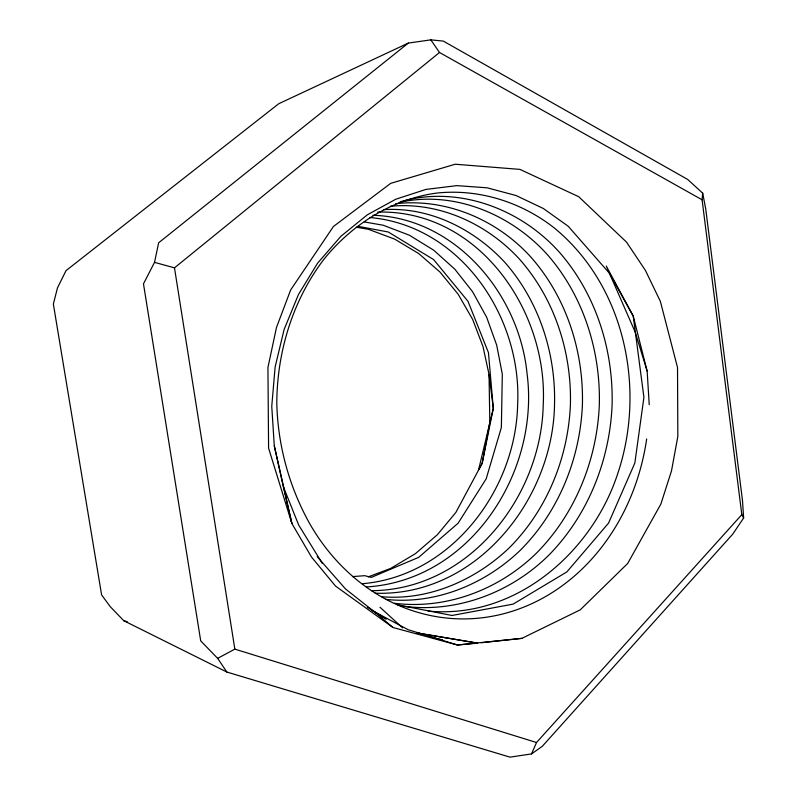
<?xml version="1.0" encoding="UTF-8"?>
<svg xmlns="http://www.w3.org/2000/svg" width="797" height="797" viewBox="0 0 797 797"><rect width="100%" height="100%" fill="white"/><g stroke="black" fill="none" stroke-linecap="round" stroke-linejoin="round"><path stroke-width="1.2" d="M743.641 517.99L741.818 514.643L702.087 199.788L702.675 193.153L687.672 179.435L443.321 41.105L430.818 39.85L408.323 43.078L278.701 103.749L66.031 270.631L57.464 287.916L53.359 304.085L101.598 594.871L110.205 606.617L123.724 620.674L226.886 672.05L510 757.15L531.519 753.912L542.269 746.331L732.692 534.199L743.641 517.99L742.475 500.416L705.743 209.023L702.675 193.153M226.886 672.05L217.651 658.362L200.714 640.888L143.48 283.842L154.518 262.362L158.633 242.796L408.323 43.078M531.519 753.912L536.53 742.505L741.818 514.643M154.518 262.362L174.483 267.852L439.506 52.492L702.087 199.788M217.651 658.362L234.836 649.127L536.53 742.505M481.288 642.741L521.876 638.357L580.196 609.884L627.667 563.489L660.872 504.073L671.502 470.868L677.839 436.387L677.52 367.507L660.374 301.396L645.431 270.432L626.562 242.168L578.702 196.7L519.953 169.392L455.226 164.222L390.699 183.35L333.455 226.468L290.656 289.939L276.459 327.567L267.931 367.547L268.589 448.153L291.881 523.509L311.497 557.053L335.517 586.064L392.961 627.498L457.448 645.002L477.592 643.139L417.03 632.938L477.592 643.139M368.294 576.839L390.739 568.391L415.436 553.636L437.354 534.737L455.884 512.401L482.175 463.346L493.303 408.363L488.451 352.623L468.018 301.346L433.648 259.593L388.288 231.997L358.042 226.338M400.871 201.591C458.713 184.934 522.125 209.302 560.799 253.864C596.395 295.577 613.551 350.75 612.086 405.235C609.695 460.467 588.106 514.862 549.322 554.652C511.505 592.42 457.199 613.162 403.79 606.308M399.327 202.438C454.061 189.975 511.973 214.562 548.376 255.767C583.653 296.823 600.739 351.268 599.314 405.045C596.973 459.57 575.554 513.248 537.178 552.411C499.968 589.302 446.768 609.854 394.356 603.259M362.286 583.723C451.162 576.261 516.117 489.926 517.652 403.969C521.876 316.917 460.716 225.412 369.609 217.501M366.51 586.931C470.459 580.595 540.007 472.003 527.056 373.634C519.355 294.521 455.864 217.87 372.996 215.26M521.876 638.357L457.448 645.002L408.174 629.71L372.269 610.641M352.483 576.6L364.777 575.683L371.282 577.397L418.684 557.352L458.086 523.231L486.19 478.818L501.363 427.461L502.309 374.142L496.69 345.141L486.658 317.236L472.551 291.672L454.858 269.227L433.648 250.158L409.419 235.235L383.247 225.242L364.219 221.925M395.75 203.683C446.37 198.025 497.139 219.793 531.001 257.212C566.528 297.57 583.852 351.636 582.398 405.045C580.027 459.022 558.518 512.112 520.092 550.468C484.626 584.46 435.042 604.923 385.618 599.344M390.321 206.274C438.818 201.561 486.828 223.638 519.365 259.015C554.573 298.755 571.818 352.125 570.403 404.876C568.082 458.165 546.742 510.578 508.715 548.366C475.002 580.236 428.647 600.759 381.743 596.734M377.668 212.092C478.14 209.342 547.967 310.352 543.245 404.189C541.611 496.979 468.656 590.129 371.392 590.697M383.825 209.651C429.732 206.722 474.215 229.187 504.899 262.422C539.001 301.186 555.818 353.041 554.533 404.348C553.018 499.918 475.939 596.794 375.198 593.197M428.109 611.04C515.171 619.558 592.4 552.52 618.034 472.721C646.058 388.288 624.728 286.053 554.672 228.271C521.656 202.199 479.346 188.7 437.304 193.013C392.273 198.871 352.015 224.326 323.821 259.414C292.619 300.499 277.117 351.676 276.788 403.023C277.784 445.443 289.191 486.997 309.903 524.028A214.632 185.163 -89.1 0 0 502.688 613.979A214.632 185.163 -89.1 0 0 646.666 438.948M356.319 227.225L368.363 229.287L394.645 239.12L418.744 253.576L440.074 272.136L458.205 294.322L472.661 319.438L482.982 346.496L489.039 374.421L493.303 408.363L478.549 469.981L482.175 463.346L489.816 422.46L489.039 374.421M398.301 604.993L452.029 615.473L513.148 604.116L566.906 571.887L608.559 523.091L634.85 462.997L643.916 397.334L633.236 316.09L606.288 266.068L635.169 332.05L647.144 371.133L649.236 404.727M397.942 604.923L402.624 606.029M430.4 636.972L442.514 639.881M123.724 620.674L127.281 621.77M317.206 556.645L345.47 588.913L375.387 612.594L386.007 619M367.357 607.294L386.246 618.91M375.387 612.594L392.961 627.498M380.02 607.254L402.575 627.877M430.818 39.85L439.506 52.492M322.406 563.559L298.706 525.093L283.363 486.738L274.288 445.852L271.757 406.331L275.124 366.999L284.14 329.43L298.457 294.521L317.595 263.159L340.917 236.281L367.258 214.871L395.75 199.24L425.947 189.407L456.86 185.631L487.176 187.813L516.048 195.524L543.305 208.485L568.201 226.238L609.277 273.082L633.236 316.09L647.144 371.133M283.363 486.738L291.881 523.509L274.288 445.852M174.483 267.852L234.836 649.127"/></g></svg>
